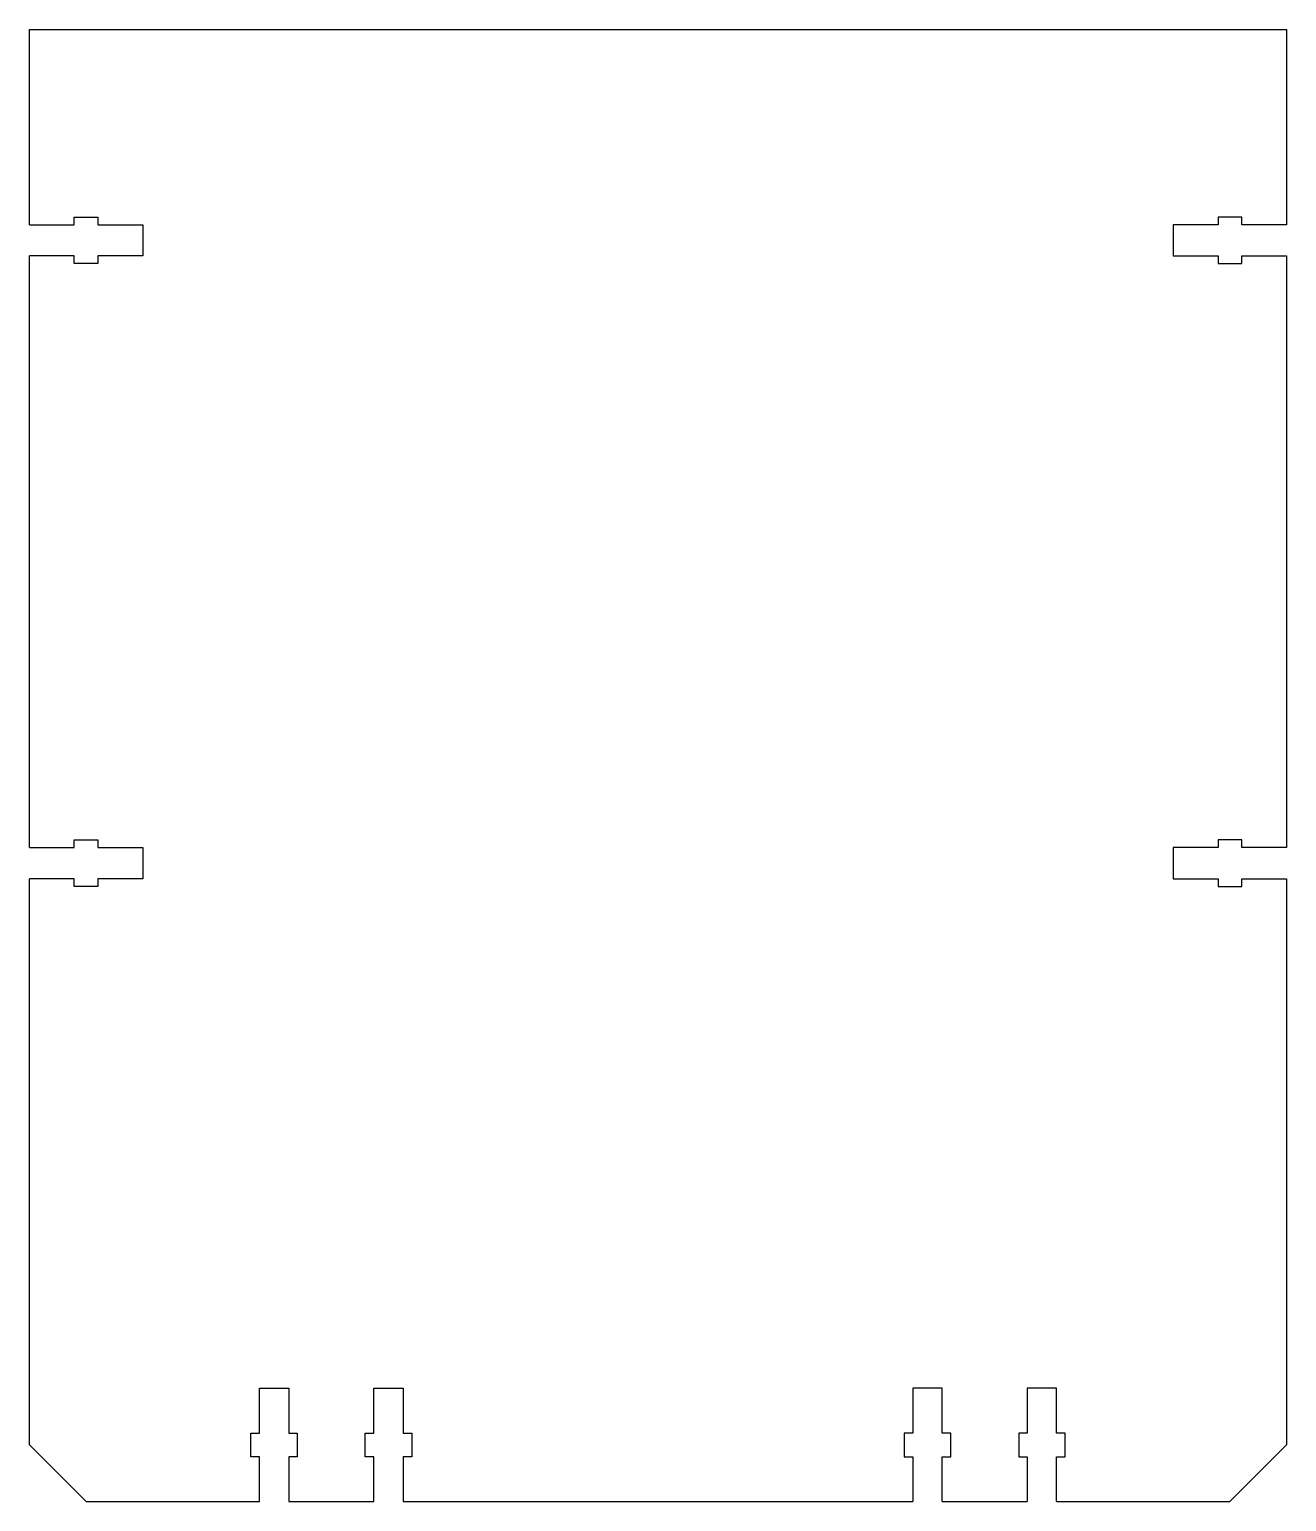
# Model space of a CAD drawing. Header units: millimetres. Extents: x -111 to 111, y 0 to 260.
import ezdxf

# ---------------------------------------------------------------- set-up
doc = ezdxf.new("R2010")
doc.units = ezdxf.units.MM

msp = doc.modelspace()

# ---------------------------------------------------------------- linework, layer by layer
at = {"color": 7, "linetype": 'Continuous', "lineweight": 25}
for p, q in [((-111, 260), (111, 260)), ((-111, 225.5), (-111, 260)), ((111, 260), (111, 225.5)), ((-103.1, 225.5), (-103.1, 226.85)), ((-103.1, 226.85), (-98.9, 226.85)), ((-98.9, 226.85), (-98.9, 225.5)), ((98.9, 226.85), (98.9, 225.5)), ((103.1, 226.85), (98.9, 226.85)), ((103.1, 225.5), (103.1, 226.85)), ((-111, 225.5), (-103.1, 225.5)), ((-98.9, 225.5), (-91, 225.5)), ((-91, 225.5), (-91, 220)), ((91, 225.5), (91, 220)), ((98.9, 225.5), (91, 225.5)), ((111, 225.5), (103.1, 225.5)), ((-103.1, 220), (-111, 220)), ((-111, 115.5), (-111, 220)), ((-103.1, 218.65), (-103.1, 220)), ((-98.9, 218.65), (-103.1, 218.65)), ((-91, 220), (-98.9, 220)), ((-98.9, 220), (-98.9, 218.65)), ((91, 220), (98.9, 220)), ((98.9, 220), (98.9, 218.65)), ((98.9, 218.65), (103.1, 218.65)), ((103.1, 220), (111, 220)), ((103.1, 218.65), (103.1, 220)), ((111, 220), (111, 115.5)), ((-111, 115.5), (-103.1, 115.5)), ((-103.1, 115.5), (-103.1, 116.85)), ((-103.1, 116.85), (-98.9, 116.85)), ((-98.9, 116.85), (-98.9, 115.5)), ((-98.9, 115.5), (-91, 115.5)), ((-91, 115.5), (-91, 110)), ((91, 115.5), (91, 110)), ((98.9, 115.5), (91, 115.5)), ((98.9, 116.85), (98.9, 115.5)), ((103.1, 116.85), (98.9, 116.85)), ((103.1, 115.5), (103.1, 116.85)), ((111, 115.5), (103.1, 115.5)), ((-103.1, 110), (-111, 110)), ((-111, 10), (-111, 110)), ((-103.1, 108.65), (-103.1, 110)), ((-91, 110), (-98.9, 110)), ((-98.9, 110), (-98.9, 108.65)), ((91, 110), (98.9, 110)), ((98.9, 110), (98.9, 108.65)), ((103.1, 110), (111, 110)), ((103.1, 108.65), (103.1, 110)), ((111, 110), (111, 10)), ((-98.9, 108.65), (-103.1, 108.65)), ((98.9, 108.65), (103.1, 108.65)), ((-70.4, 12.1), (-70.4, 20)), ((-70.4, 20), (-65.2, 20)), ((-65.2, 20), (-65.2, 12.1)), ((-50.2, 12.1), (-50.2, 20)), ((-50.2, 20), (-45, 20)), ((-45, 20), (-45, 12.1)), ((45, 20), (45, 12.1)), ((50.2, 20), (45, 20)), ((50.2, 12.1), (50.2, 20)), ((65.2, 20), (65.2, 12.1)), ((70.4, 20), (65.2, 20)), ((70.4, 12.1), (70.4, 20)), ((-71.9, 7.9), (-71.9, 12.1)), ((-71.9, 12.1), (-70.4, 12.1)), ((-65.2, 12.1), (-63.7, 12.1)), ((-63.7, 12.1), (-63.7, 7.9)), ((-51.7, 7.9), (-51.7, 12.1)), ((-51.7, 12.1), (-50.2, 12.1)), ((-45, 12.1), (-43.5, 12.1)), ((-43.5, 12.1), (-43.5, 7.9)), ((43.5, 12.1), (43.5, 7.9)), ((45, 12.1), (43.5, 12.1)), ((51.7, 12.1), (50.2, 12.1)), ((51.7, 7.9), (51.7, 12.1)), ((63.7, 12.1), (63.7, 7.9)), ((65.2, 12.1), (63.7, 12.1)), ((71.9, 12.1), (70.4, 12.1)), ((71.9, 7.9), (71.9, 12.1)), ((-111, 10), (-101, 0)), ((-70.4, 7.9), (-71.9, 7.9)), ((-70.4, 0), (-70.4, 7.9)), ((-63.7, 7.9), (-65.2, 7.9)), ((-65.2, 7.9), (-65.2, 0)), ((-50.2, 7.9), (-51.7, 7.9)), ((-50.2, 0), (-50.2, 7.9)), ((-43.5, 7.9), (-45, 7.9)), ((-45, 7.9), (-45, 0)), ((43.5, 7.9), (45, 7.9)), ((45, 7.9), (45, 0)), ((50.2, 7.9), (51.7, 7.9)), ((50.2, 0), (50.2, 7.9)), ((63.7, 7.9), (65.2, 7.9)), ((65.2, 7.9), (65.2, 0)), ((70.4, 7.9), (71.9, 7.9)), ((70.4, 0), (70.4, 7.9)), ((101, 0), (111, 10)), ((-101, 0), (-70.4, 0)), ((-65.2, 0), (-50.2, 0)), ((-45, 0), (45, 0)), ((50.2, 0), (65.2, 0)), ((70.4, 0), (101, 0))]:
    msp.add_line(p, q, dxfattribs=at)

doc.saveas('drawing.dxf')
